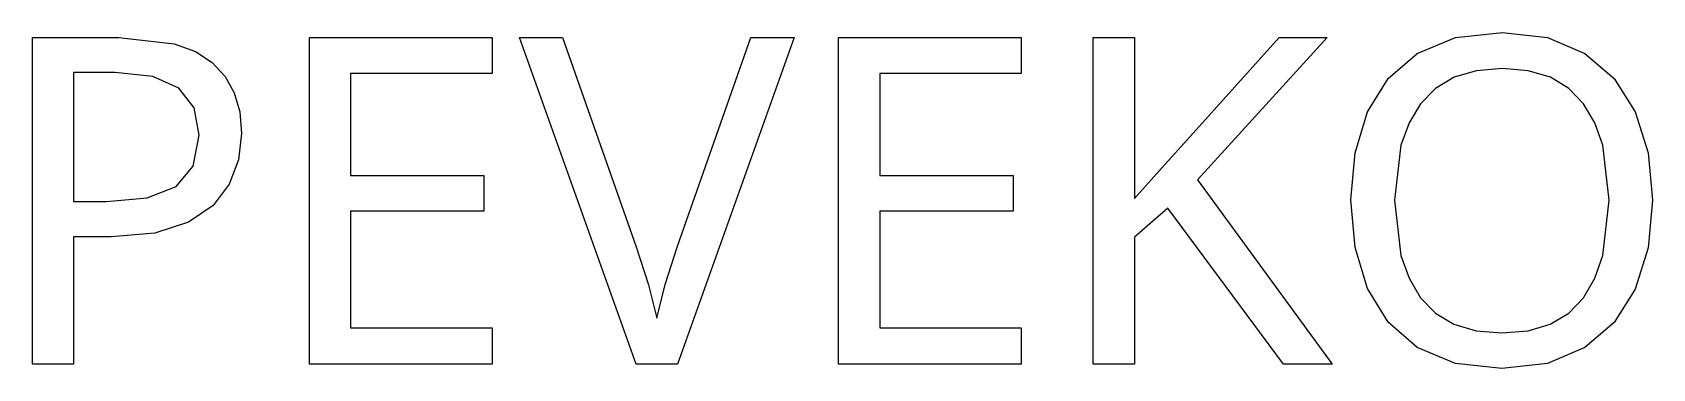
# Model space of a CAD drawing. Extents: x 0 to 59.9, y 0 to 12.4.
import ezdxf

# ---------------------------------------------------------------- set-up
doc = ezdxf.new("R2010")
doc.units = 0

msp = doc.modelspace()

# ---------------------------------------------------------------- linework, layer by layer
at = {"layer": 'Layer 1'}
for p, q in [((-0.000027, 0.16931), (-0.000027, 12.2597)), ((-0.000027, 12.2597), (3.20037, 12.2597)), ((3.20037, 12.2597), (5.249297, 12.026867)), ((5.249297, 12.026867), (6.032462, 11.735826)), ((10.2446, 0.16931), (10.2446, 12.2597)), ((10.2446, 12.2597), (17.001, 12.2597)), ((17.001, 12.2597), (17.001, 10.922)), ((22.335, 0.16931), (18.017, 12.2597)), ((18.017, 12.2597), (19.6087, 12.2597)), ((19.6087, 12.2597), (22.33496, 4.50425)), ((23.858957, 4.53812), (26.568287, 12.25971)), ((28.177, 12.2597), (23.859, 0.16931)), ((26.568287, 12.25971), (28.177, 12.2597)), ((29.8195, 0.16931), (29.8195, 12.2597)), ((29.8195, 12.2597), (36.5759, 12.2597)), ((36.5759, 12.2597), (36.5759, 10.922)), ((39.2344, 0.16931), (39.2344, 12.2597)), ((39.2344, 12.2597), (40.7584, 12.2597)), ((40.7584, 12.2597), (40.7584, 6.29916)), ((42.84119, 8.60208), (46.10932, 12.25967)), ((47.8873, 12.2597), (43.09518, 6.99344)), ((46.10932, 12.25967), (47.8873, 12.2597)), ((51.223184, 11.66702), (52.637112, 12.251219)), ((52.637112, 12.251219), (54.372774, 12.445952)), ((54.372774, 12.445952), (56.040701, 12.251219)), ((56.040701, 12.251219), (57.420764, 11.66702)), ((6.032462, 11.735826), (6.65476, 11.328368)), ((50.143686, 10.73569), (51.223184, 11.66702)), ((57.420764, 11.66702), (58.504494, 10.744156)), ((3.0649, 10.9558), (1.52397, 10.9558)), ((1.52397, 10.9558), (1.52397, 6.18063)), ((4.457662, 10.811872), (3.0649, 10.9558)), ((3.0649, 10.9558), (3.0649, 10.9558)), ((5.41863, 10.380089), (4.457662, 10.811872)), ((6.65476, 11.328368), (7.128892, 10.815078)), ((7.128892, 10.815078), (7.467557, 10.206537)), ((17.001, 10.922), (11.7686, 10.922)), ((11.7686, 10.922), (11.7686, 7.14583)), ((36.5759, 10.922), (31.3435, 10.922)), ((31.3435, 10.922), (31.3435, 7.14583)), ((53.414988, 11.026729), (52.590548, 10.782255)), ((54.372778, 11.10822), (53.414988, 11.026729)), ((55.328454, 11.026729), (54.372778, 11.10822)), ((56.146546, 10.782255), (55.328454, 11.026729)), ((5.977429, 9.656191), (5.41863, 10.380089)), ((7.467557, 10.206537), (7.670757, 9.502748)), ((49.377454, 9.49956), (50.143686, 10.73569)), ((51.899458, 10.374799), (51.341718, 9.80436)), ((52.590548, 10.782255), (51.899458, 10.374799)), ((56.827054, 10.374799), (56.146546, 10.782255)), ((57.369978, 9.80436), (56.827054, 10.374799)), ((58.504494, 10.744156), (59.283424, 9.49956)), ((6.163695, 8.635959), (5.977429, 9.656191)), ((51.341718, 9.80436), (50.919444, 9.098453)), ((57.784843, 9.098449), (57.369978, 9.80436)), ((7.670757, 9.502748), (7.73849, 8.703708)), ((48.920255, 7.992498), (49.377454, 9.49956)), ((50.919444, 9.098453), (50.617819, 8.267663)), ((58.081176, 8.267658), (57.784843, 9.098449)), ((59.283424, 9.49956), (59.766023, 7.988263)), ((5.952029, 7.492961), (6.163695, 8.635959)), ((7.73849, 8.703708), (7.62419, 7.734276)), ((41.79133, 7.45062), (42.84119, 8.60208)), ((48.767855, 6.24837), (48.920255, 7.992498)), ((50.617819, 8.267663), (50.37652, 6.23143)), ((58.318242, 6.23143), (58.081176, 8.267658)), ((59.766023, 7.988263), (59.92689, 6.23143)), ((5.31703, 6.739429), (5.952029, 7.492961)), ((7.62419, 7.734276), (7.281291, 6.824108)), ((40.7584, 6.29916), (41.79133, 7.45062)), ((4.250235, 6.32033), (5.31703, 6.739429)), ((7.281291, 6.824108), (6.684393, 6.040944)), ((11.7686, 7.14583), (16.6962, 7.14583)), ((16.6962, 7.14583), (16.6962, 5.82503)), ((31.3435, 7.14583), (36.2711, 7.14583)), ((36.2711, 7.14583), (36.2711, 5.82503)), ((43.09518, 6.99344), (48.0736, 0.16931)), ((1.52397, 6.18063), (2.74317, 6.18063)), ((2.74317, 6.18063), (4.250235, 6.32033)), ((6.684393, 6.040944), (5.774231, 5.418648)), ((48.920255, 4.487305), (48.767855, 6.24837)), ((50.37652, 6.23143), (50.617819, 4.186732)), ((50.37652, 6.23143), (50.37652, 6.23143)), ((58.081176, 4.186737), (58.318242, 6.23143)), ((59.9269, 6.23143), (59.766033, 4.470365)), ((59.92689, 6.23143), (59.9269, 6.23143)), ((5.774231, 5.418648), (4.533868, 5.012249)), ((16.6962, 5.82503), (11.7686, 5.82503)), ((11.7686, 5.82503), (11.7686, 1.50704)), ((36.2711, 5.82503), (31.3435, 5.82503)), ((31.3435, 5.82503), (31.3435, 1.50704)), ((41.99457, 5.94357), (40.75844, 4.85984)), ((46.2787, 0.16931), (41.99457, 5.94357)), ((2.912501, 4.876783), (1.52397, 4.87677)), ((1.52397, 4.87677), (1.52397, 0.16931)), ((4.533868, 5.012249), (2.912501, 4.876783)), ((40.75844, 4.85984), (40.7584, 0.16931)), ((22.33496, 4.50425), (22.792159, 3.09879)), ((23.401758, 3.11572), (23.858957, 4.53812)), ((49.377454, 2.96331), (48.920255, 4.487305)), ((59.766033, 4.470365), (59.283434, 2.94637)), ((50.617819, 4.186732), (50.919444, 3.345361)), ((57.784843, 3.345364), (58.081176, 4.186737)), ((22.792159, 3.09879), (23.096959, 1.86266)), ((23.096959, 1.86266), (23.401758, 3.11572)), ((50.919444, 3.345361), (51.341718, 2.62464)), ((57.369978, 2.62464), (57.784843, 3.345364)), ((50.143687, 1.714476), (49.377454, 2.96331)), ((51.341718, 2.62464), (51.89205, 2.054201)), ((56.825994, 2.054201), (57.369978, 2.62464)), ((59.283434, 2.94637), (58.504503, 1.71024)), ((51.89205, 2.054201), (52.577849, 1.646745)), ((56.142311, 1.646745), (56.825994, 2.054201)), ((11.7686, 1.50704), (17.001, 1.50704)), ((17.001, 1.50704), (17.001, 0.16931)), ((31.3435, 1.50704), (36.5759, 1.50704)), ((36.5759, 1.50704), (36.5759, 0.16931)), ((51.223184, 0.77891), (50.143687, 1.714476)), ((52.577849, 1.646745), (53.399115, 1.402271)), ((53.399115, 1.402271), (54.355848, 1.32078)), ((54.355848, 1.32078), (55.318929, 1.402271)), ((55.318929, 1.402271), (56.142311, 1.646745)), ((58.504503, 1.71024), (57.420774, 0.77891)), ((52.632879, 0.194711), (51.223184, 0.77891)), ((57.420774, 0.77891), (56.036477, 0.194711)), ((1.52397, 0.16931), (-0.000027, 0.16931)), ((17.001, 0.16931), (10.2446, 0.16931)), ((23.859, 0.16931), (22.335, 0.16931)), ((36.5759, 0.16931), (29.8195, 0.16931)), ((40.7584, 0.16931), (39.2344, 0.16931)), ((48.0736, 0.16931), (46.2787, 0.16931)), ((54.355844, -0.000022), (52.632879, 0.194711)), ((56.036477, 0.194711), (54.355844, -0.000022))]:
    msp.add_line(p, q, dxfattribs=at)

doc.saveas('drawing.dxf')
